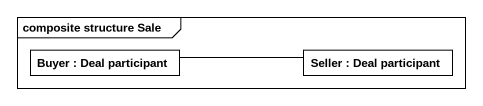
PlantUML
@startuml
mainframe composite structure Sale
rectangle "Buyer : Deal participant" as Buyer
rectangle "Seller : Deal participant" as Seller
Seller -left- Buyer
@enduml
